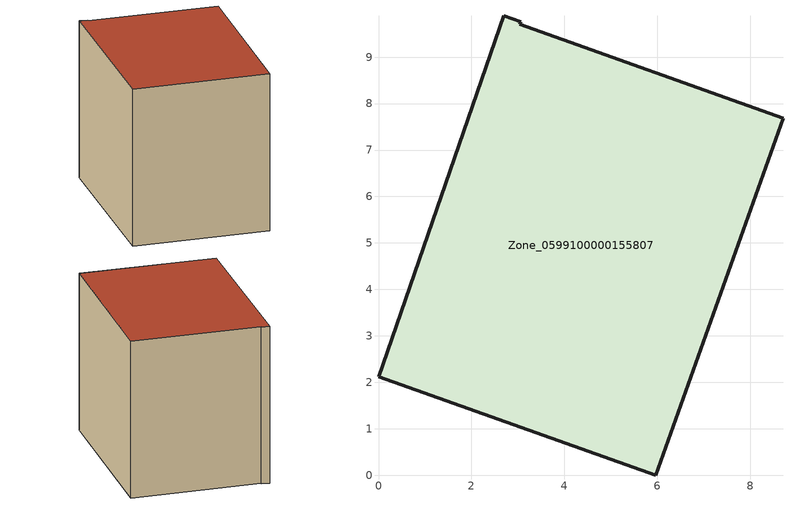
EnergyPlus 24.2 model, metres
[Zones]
Zone_0599100000155807
 floor ground (C_G): 0,2.12 2.7,9.89 3.06,9.76 3.04,9.71 8.71,7.68 5.97,0 z0.57
 wall outside (C_F): 2.7,9.89 0,2.12 5.97,0 8.71,7.68 3.04,9.71 3.06,9.76 2.7,9.89 z0.57:8.11
 roof outside (C_R): 0,2.12 5.97,0 8.71,7.68 3.04,9.71 3.06,9.76 2.7,9.89 z8.11
[BUILDING]
Pand.0599100000155807: North Axis=0; Terrain=City; Loads Convergence Tolerance Value=0.04; Temperature Convergence Tolerance Value=0.4; Solar Distribution=FullExterior; Maximum Number of Warmup Days=25; Minimum Number of Warmup Days=1
[Site:Location]
Rotterdam.The.Hague.AP_ZH_NLD Design_Conditions: Latitude=51.96; Longitude=4.45; Time Zone=1; Elevation=-4.5
[SITE:GROUNDTEMPERATURE:BUILDINGSURFACE]
18, 18, 18, 18, 18, 18, 18, 18, 18, 18, 18, 18
[MATERIAL] Thermal Absorptance=0.9; Solar Absorptance=0.7; Visible Absorptance=0.7
Name | Roughness | Thickness | Conductivity | Density | Specific Heat
G.TC.1965-1974 | MediumSmooth | 0.15 | 0.882353 | 540 | 1210
F.TC.1965-1974 | Rough | 0.3 | 0.697674 | 1920 | 840
R.TC.1965-1974 | MediumRough | 0.2 | 0.232558 | 1500 | 1000
[CONSTRUCTION]
C_G: G.TC.1965-1974
C_F: F.TC.1965-1974
C_R: R.TC.1965-1974
[ZONE]
Zone_0599100000155807: Type=1; Multiplier=1; Ceiling Height=Autocalculate; Volume=Autocalculate; Floor Area=autocalculate; Part of Total Floor Area=Yes
[ZONEINFILTRATION:DESIGNFLOWRATE]
Infil_Zone_0599100000155807: Zone or ZoneList or Space or SpaceList=Zone_0599100000155807; Schedule=AlwaysOn; Design Flow Rate Calculation Method=Flow/Area; Flow Rate per Floor Area=0.003; Constant Term Coefficient=1; Temperature Term Coefficient=0; Velocity Term Coefficient=0; Velocity Squared Term Coefficient=0
[HVACTEMPLATE:ZONE:IDEALLOADSAIRSYSTEM]
Zone_0599100000155807: Maximum Heating Supply Air Temperature=50; Minimum Cooling Supply Air Temperature=13; Maximum Heating Supply Air Humidity Ratio=0.0156; Minimum Cooling Supply Air Humidity Ratio=0.0077; Heating Limit=NoLimit; Cooling Limit=NoLimit; Dehumidification Control Type=ConstantSensibleHeatRatio; Cooling Sensible Heat Ratio=0.7; Dehumidification Setpoint=60; Humidification Control Type=None; Humidification Setpoint=30; Outdoor Air Method=None; Outdoor Air Flow Rate per Person=0.00944; Outdoor Air Flow Rate per Zone Floor Area=0; Outdoor Air Flow Rate per Zone=0; Demand Controlled Ventilation Type=None; Outdoor Air Economizer Type=NoEconomizer; Heat Recovery Type=None; Sensible Heat Recovery Effectiveness=0.7; Latent Heat Recovery Effectiveness=0.65
[ZONECONTROL:THERMOSTAT]
ThermostatControl_Zone_0599100000155807: Zone or ZoneList=Zone_0599100000155807; Control Type Schedule=DualSetpointControlType; Control 1=Thermostat_Zone_0599100000155807; Temperature Difference Between Cutout And Setpoint=0
[THERMOSTATSETPOINT:DUALSETPOINT]
Thermostat_Zone_0599100000155807: Heating Setpoint Temperature Schedule=HeatingSetpoint_Zone_0599100000155807; Cooling Setpoint Temperature Schedule=CoolingSetpoint_Zone_0599100000155807
[SCHEDULE:COMPACT]
HeatingSetpoint_Zone_0599100000155807: Through: 12/31, For: AllDays, Until: 24:00, 21
CoolingSetpoint_Zone_0599100000155807: Through: 12/31, For: AllDays, Until: 24:00, 24
DualSetpointControlType: Through: 12/31, For: AllDays, Until: 24:00, 4
AlwaysOn: Through: 12/31, For: AllDays, Until: 24:00, 1
